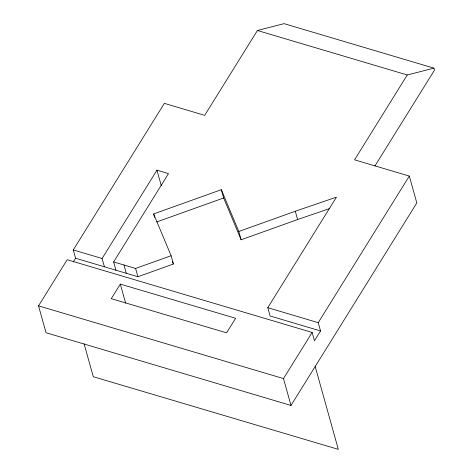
<?xml version="1.0" encoding="UTF-8"?>
<svg xmlns="http://www.w3.org/2000/svg" width="473" height="473" viewBox="0 0 473 473"><rect width="100%" height="100%" fill="white"/><g stroke="black" fill="none" stroke-linecap="round" stroke-linejoin="round"><path stroke-width="0.71" d="M409.311 176.08L416.808 202.952L290.996 405.444L46.035 332.726L38.532 305.86L67.196 259.724L312.156 332.442L314.468 340.726L320.54 330.952L318.228 322.669L409.311 176.08L354.555 159.827L407.277 74.976L433.901 68.136L434.468 70.158L374.9 166.023M73.303 261.9L75.585 258.234L73.274 249.951L164.35 103.362L204.697 115.341L257.418 30.491L284.048 23.65L433.901 68.136M104.403 266.784L102.091 258.5L156.959 170.191L168.489 173.615L113.621 261.924L115.932 270.207M120.319 284.107L111.267 298.67L226.591 332.838L235.631 318.288L120.319 284.107L125.647 303.199M320.54 330.952L270.089 315.97L267.777 307.687L336.463 197.14L295.294 211.254L238.812 231.486L241.124 239.77L297.606 219.537L329.705 208.534M290.996 405.444L283.493 378.577L312.156 332.442M154.594 217.391L153.63 213.938L221.329 189.691L238.812 231.486M156.634 221.973L223.646 197.974L221.329 189.691M113.621 261.924L135.597 268.451L171.108 255.733L153.63 213.938M75.585 258.234L137.909 276.735L173.425 264.017L171.108 255.733M257.418 30.491L407.277 74.976M73.274 249.951L102.091 258.5M267.777 307.687L318.228 322.669M38.532 305.86L283.493 378.577M223.646 197.974L241.124 239.77M172.296 261.321L173.425 264.017M295.294 211.254L297.606 219.537M315.184 366.516L338.313 449.35L93.293 376.721L84.076 343.705M156.959 170.191L161.305 185.747M135.597 268.451L137.909 276.735M123.991 265.004L126.303 273.288"/></g></svg>
